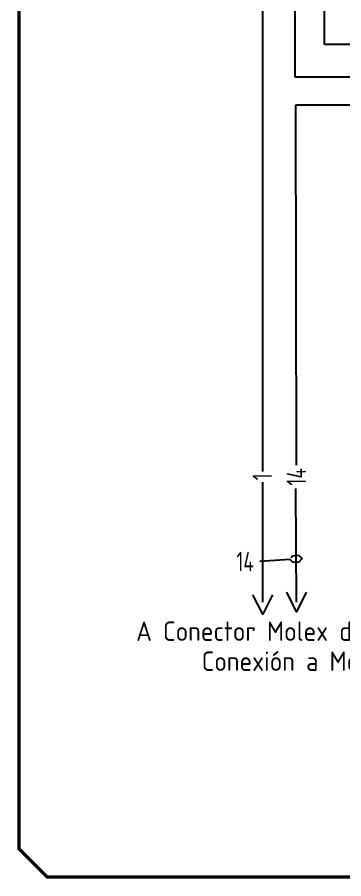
# Model space of a CAD drawing. Header units: inches. Extents: x 0 to 983, y 0 to 649.
# Drawn here: x 0.5 to 84.3, y 0.2 to 221.4 of the extents above; entities that cross this region are included whole.
import ezdxf
from ezdxf.enums import TextEntityAlignment as Align

# ---------------------------------------------------------------- set-up
doc = ezdxf.new("R2010")
doc.units = ezdxf.units.IN
doc.header["$MEASUREMENT"] = 0
for name, color, linetype in [('BLK_12_THHN', 250, 'Continuous'), ('DESC', 150, 'Continuous'), ('LOC', 8, 'Continuous'), ('MISC', 7, 'Continuous'), ('RED_14_THHN', 20, 'Continuous'), ('SYMS', 7, 'Continuous'), ('TITLE', 7, 'Continuous'), ('WIRECOPY', 84, 'Continuous'), ('WIREFIXED', 7, 'Continuous')]:
    doc.layers.add(name, color=color, linetype=linetype)
doc.styles.add('WD_IEC', font='ISOCP2.shx', dxfattribs={"width": 0.9, "height": 4})

# ---------------------------------------------------------------- blocks, each defined once
blk = doc.blocks.new('NO_NUM_acade_title')
at = {"layer": 'TITLE', "const_width": 0.0312}
blk.add_lwpolyline([(30.5938, 0.2813), (30.5938, 22.1771), (30.3438, 22.4271), (0.2813, 22.4271), (0.0313, 22.1771), (0.0313, 0.2813), (0.2813, 0.0313), (30.3438, 0.0313)], close=True, dxfattribs=at)
blk = doc.blocks.new('HA1X4')
blk.add_lwpolyline([(1.25, 2.5), (0, 0), (-1.25, 2.5)])
at = {"style": 'WD_IEC', "flags": 1}
blk.add_attdef('X2TERM01', (0, 0), '', height=0.32, dxfattribs=at)
at = {"style": 'WD_IEC', "flags": 8}
for tag, p in [('DESC1', (0, -3.75)), ('DESC2', (0, -7.6))]:
    blk.add_attdef(tag, text='', height=2.5, dxfattribs=at).set_placement(p, align=Align.CENTER)
blk = doc.blocks.new('VT0_WGENERIC')
at = {"style": 'WD_IEC'}
for tag, p in [('X1_TINY_DOT_DONT_REMOVE', (0, 5)), ('X4_TINY_DOT_DONT_REMOVE', (0, -5))]:
    blk.add_attdef(tag, p, '', height=0.002, rotation=90, dxfattribs=at)
at = {"style": 'WD_IEC', "flags": 1}
for tag, p in [('X2TERM01', (0, 5)), ('X8TERM01', (0, -5))]:
    blk.add_attdef(tag, p, '', height=0.2, dxfattribs=at)
at = {"style": 'WD_IEC', "width": 0.8}
blk.add_attdef('WIRENO', text='', height=2.5, rotation=90, dxfattribs=at).set_placement((0, 0), align=Align.MIDDLE_CENTER)
blk = doc.blocks.new('WD_WNV')
at = {"linetype": 'Continuous', "style": 'WD_IEC', "width": 0.8}
blk.add_attdef('WIRENO', text='', height=2.5, dxfattribs=at).set_placement((-1.6, 0), align=Align.MIDDLE_RIGHT)
at = {"style": 'WD_IEC', "flags": 1}
for tag, p in [('W02USER', (-1, 1.125)), ('W01USER', (-1, 1.25)), ('W08USER', (-1, 0.375)), ('W04USER', (-1, 0.875)), ('W05USER', (-1, 0.75)), ('W09USER', (-1, 0.25)), ('W03USER', (-1, 1)), ('W06USER', (-1, 0.625)), ('W07USER', (-1, 0.5)), ('W10USER', (-1, 0.125))]:
    blk.add_attdef(tag, text='', height=0.08, dxfattribs=at).set_placement(p, align=Align.CENTER)

msp = doc.modelspace()

# ---------------------------------------------------------------- linework, layer by layer
at = {"layer": 'BLK_12_THHN'}
for p, q in [((63.46, 310.27), (63.49, 104.79)), ((63.46, 101.99), (63.49, 71.22))]:
    msp.add_line(p, q, dxfattribs=at)
at = {"layer": 'RED_14_THHN'}
for p, q in [((79.42, 214.46), (79.42, 307.11)), ((71.9, 206), (71.9, 305.24)), ((154.69, 214.46), (79.42, 214.46)), ((154.24, 206), (71.9, 206)), ((195.12, 198.81), (71.94, 198.81)), ((71.94, 198.81), (72.15, 106.39)), ((71.94, 100.39), (72.15, 71.22))]:
    msp.add_line(p, q, dxfattribs=at)
at = {"layer": 'WIREFIXED'}
msp.add_lwpolyline([(62.75, 81.73), (70.46, 82.21), (71.3, 81.47), (72.89, 81.56), (73.63, 82.4), (72.79, 83.15), (71.2, 83.05), (70.83, 82.63)], dxfattribs=at)

# ---------------------------------------------------------------- block references
at = {"layer": 'LOC', "color": 7, "xscale": 28.93527259246057, "yscale": 28.93527259246057, "zscale": 28.93527259246057}
msp.add_blockref('NO_NUM_acade_title', (0.04, -0.28), dxfattribs=at)
at = {"layer": 'SYMS'}
ref = msp.add_blockref('VT0_WGENERIC', (72.15, 103.39), dxfattribs=dict(at, xscale=2, yscale=2, zscale=2))
ref.add_attrib('X4_TINY_DOT_DONT_REMOVE', '.', (72.15, 100.39), dxfattribs={"layer": 'MISC', "height": 0.004, "rotation": 90, "style": 'WD_IEC'})
ref.add_attrib('X1_TINY_DOT_DONT_REMOVE', '.', (72.15, 106.39), dxfattribs={"layer": 'MISC', "height": 0.004, "rotation": 90, "style": 'WD_IEC'})
ref.add_attrib('WIRENO', '14', dxfattribs={"layer": 'WIRECOPY', "height": 5, "rotation": 90, "style": 'WD_IEC', "width": 0.8}).set_placement((72.15, 103.39), align=Align.MIDDLE_CENTER)
ref = msp.add_blockref('VT0_WGENERIC', (63.4, 103.39), dxfattribs=dict(at, xscale=2, yscale=2, zscale=2))
ref.add_attrib('X4_TINY_DOT_DONT_REMOVE', '.', (63.4, 101.99), dxfattribs={"layer": 'MISC', "height": 0.004, "rotation": 90, "style": 'WD_IEC'})
ref.add_attrib('X1_TINY_DOT_DONT_REMOVE', '.', (63.4, 104.79), dxfattribs={"layer": 'MISC', "height": 0.004, "rotation": 90, "style": 'WD_IEC'})
ref.add_attrib('WIRENO', '1', dxfattribs={"layer": 'WIRECOPY', "height": 5, "rotation": 90, "style": 'WD_IEC', "width": 0.8}).set_placement((63.4, 103.39), align=Align.MIDDLE_CENTER)
ref = msp.add_blockref('HA1X4', (72.18, 68.75), dxfattribs=dict(at, xscale=2, yscale=2, zscale=2))
ref.add_attrib('DESC2', 'Conexión a Motor', dxfattribs={"layer": 'DESC', "height": 5, "style": 'WD_IEC', "flags": 8}).set_placement((72.18, 53.55), align=Align.CENTER)
ref.add_attrib('DESC1', 'A Conector Molex de 3 Pines', dxfattribs={"layer": 'DESC', "height": 5, "style": 'WD_IEC', "flags": 8}).set_placement((72.18, 61.25), align=Align.CENTER)
at = {"layer": 'SYMS', "xscale": 2, "yscale": 2, "zscale": 2}
msp.add_blockref('HA1X4', (63.52, 68.13), dxfattribs=at)
at = {"layer": 'WIREFIXED'}
ref = msp.add_blockref('WD_WNV', (72.05, 82.31), dxfattribs=dict(at, xscale=2, yscale=2, zscale=2))
ref.add_attrib('WIRENOF', '14', dxfattribs={"linetype": 'Continuous', "height": 5, "style": 'WD_IEC', "width": 0.8}).set_placement((61.26, 81.64), align=Align.MIDDLE_RIGHT)

doc.saveas('drawing.dxf')
